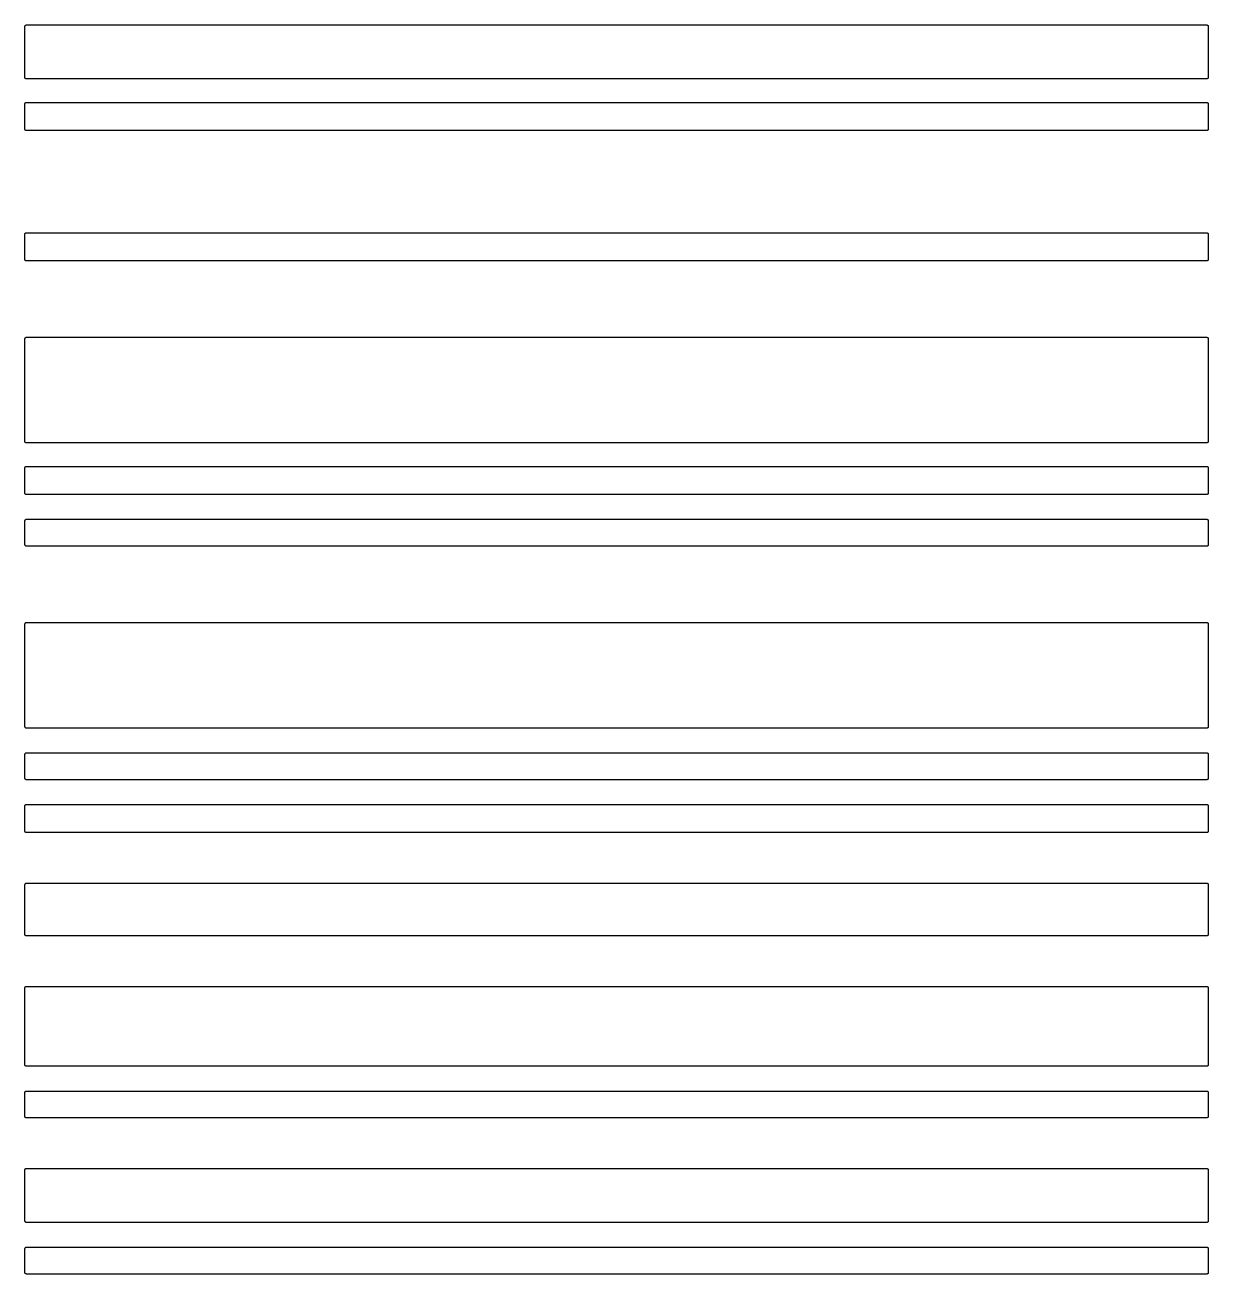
# Model space of a CAD drawing. Extents: x 91.3 to 189.8, y -113.5 to -60.4.
# Drawn here: x 116.11 to 121.29, y -78.74 to -73.27 of the extents above; entities that cross this region are included whole.
import ezdxf

# ---------------------------------------------------------------- set-up
doc = ezdxf.new("R2010")
doc.units = 0
doc.header["$MEASUREMENT"] = 0
doc.layers.add('BLACK', color=7, linetype='CONTINUOUS')

msp = doc.modelspace()

# ---------------------------------------------------------------- linework, layer by layer
at = {"layer": 'Black'}
for p, q in [((116.111, -73.2779), (116.112, -73.2774)), ((116.111, -73.5036), (116.111, -73.2779)), ((116.112, -73.275), (116.113, -73.2747)), ((116.112, -73.2754), (116.112, -73.275)), ((116.112, -73.2758), (116.112, -73.2754)), ((116.112, -73.2762), (116.112, -73.2758)), ((116.112, -73.2766), (116.112, -73.2762)), ((116.112, -73.277), (116.112, -73.2766)), ((116.112, -73.2774), (116.112, -73.277)), ((116.113, -73.274), (116.114, -73.2738)), ((116.113, -73.2744), (116.113, -73.274)), ((116.113, -73.2747), (116.113, -73.2744)), ((116.114, -73.2734), (116.115, -73.2732)), ((116.114, -73.2735), (116.114, -73.2734)), ((116.114, -73.2738), (116.114, -73.2735)), ((116.115, -73.2731), (116.116, -73.2729)), ((116.115, -73.2732), (116.115, -73.2731)), ((116.116, -73.2729), (116.116, -73.2729)), ((116.116, -73.2729), (116.116, -73.2729)), ((116.116, -73.2729), (121.281, -73.2729)), ((121.281, -73.2729), (121.282, -73.2729)), ((121.282, -73.2729), (121.282, -73.2729)), ((121.282, -73.2729), (121.282, -73.2731)), ((121.282, -73.2731), (121.283, -73.2732)), ((121.283, -73.2732), (121.283, -73.2734)), ((121.283, -73.2734), (121.284, -73.2735)), ((121.284, -73.2735), (121.284, -73.2738)), ((121.284, -73.2738), (121.284, -73.274)), ((121.284, -73.274), (121.285, -73.2744)), ((121.285, -73.2744), (121.285, -73.2747)), ((121.285, -73.2747), (121.285, -73.275)), ((121.285, -73.275), (121.285, -73.2754)), ((121.285, -73.2754), (121.286, -73.2758)), ((121.286, -73.2758), (121.286, -73.2762)), ((121.286, -73.2762), (121.286, -73.2766)), ((121.286, -73.2766), (121.286, -73.277)), ((121.286, -73.277), (121.286, -73.2774)), ((121.286, -73.2774), (121.286, -73.2779)), ((121.286, -73.2779), (121.286, -73.5036)), ((116.112, -73.5041), (116.111, -73.5036)), ((116.112, -73.5045), (116.112, -73.5041)), ((116.112, -73.5049), (116.112, -73.5045)), ((116.112, -73.5054), (116.112, -73.5049)), ((116.112, -73.5057), (116.112, -73.5054)), ((116.112, -73.5061), (116.112, -73.5057)), ((116.112, -73.5065), (116.112, -73.5061)), ((116.113, -73.5069), (116.112, -73.5065)), ((116.113, -73.5071), (116.113, -73.5069)), ((116.113, -73.5075), (116.113, -73.5071)), ((116.114, -73.5077), (116.113, -73.5075)), ((116.114, -73.508), (116.114, -73.5077)), ((116.114, -73.5081), (116.114, -73.508)), ((116.115, -73.5083), (116.114, -73.5081)), ((116.115, -73.5084), (116.115, -73.5083)), ((116.116, -73.5086), (116.115, -73.5084)), ((121.281, -73.5086), (116.116, -73.5086)), ((116.116, -73.5086), (116.116, -73.5086)), ((116.116, -73.5086), (116.116, -73.5086)), ((121.282, -73.5086), (121.281, -73.5086)), ((121.283, -73.5083), (121.282, -73.5084)), ((121.282, -73.5084), (121.282, -73.5086)), ((121.282, -73.5086), (121.282, -73.5086)), ((121.284, -73.508), (121.283, -73.5081)), ((121.283, -73.5081), (121.283, -73.5083)), ((121.285, -73.5071), (121.284, -73.5075)), ((121.284, -73.5075), (121.284, -73.5077)), ((121.284, -73.5077), (121.284, -73.508)), ((121.286, -73.5057), (121.285, -73.5061)), ((121.285, -73.5061), (121.285, -73.5065)), ((121.285, -73.5065), (121.285, -73.5069)), ((121.285, -73.5069), (121.285, -73.5071)), ((121.286, -73.5036), (121.286, -73.5041)), ((121.286, -73.5041), (121.286, -73.5045)), ((121.286, -73.5045), (121.286, -73.5049)), ((121.286, -73.5049), (121.286, -73.5054)), ((121.286, -73.5054), (121.286, -73.5057)), ((116.111, -73.6165), (116.112, -73.6161)), ((116.111, -73.7294), (116.111, -73.6165)), ((116.112, -73.6137), (116.113, -73.6133)), ((116.112, -73.614), (116.112, -73.6137)), ((116.112, -73.6144), (116.112, -73.614)), ((116.112, -73.6148), (116.112, -73.6144)), ((116.112, -73.6153), (116.112, -73.6148)), ((116.112, -73.6157), (116.112, -73.6153)), ((116.112, -73.6161), (116.112, -73.6157)), ((116.113, -73.6127), (116.114, -73.6125)), ((116.113, -73.613), (116.113, -73.6127)), ((116.113, -73.6133), (116.113, -73.613)), ((116.114, -73.6121), (116.115, -73.6118)), ((116.114, -73.6122), (116.114, -73.6121)), ((116.114, -73.6125), (116.114, -73.6122)), ((116.115, -73.6118), (116.116, -73.6116)), ((116.115, -73.6118), (116.115, -73.6118)), ((116.116, -73.6116), (116.116, -73.6115)), ((116.116, -73.6115), (121.281, -73.6115)), ((116.116, -73.6116), (116.116, -73.6116)), ((121.281, -73.6115), (121.282, -73.6116)), ((121.282, -73.6116), (121.282, -73.6116)), ((121.282, -73.6116), (121.282, -73.6118)), ((121.282, -73.6118), (121.283, -73.6118)), ((121.283, -73.6118), (121.283, -73.6121)), ((121.283, -73.6121), (121.284, -73.6122)), ((121.284, -73.6122), (121.284, -73.6125)), ((121.284, -73.6125), (121.284, -73.6127)), ((121.284, -73.6127), (121.285, -73.613)), ((121.285, -73.613), (121.285, -73.6133)), ((121.285, -73.6133), (121.285, -73.6137)), ((121.285, -73.6137), (121.285, -73.614)), ((121.285, -73.614), (121.286, -73.6144)), ((121.286, -73.6144), (121.286, -73.6148)), ((121.286, -73.6148), (121.286, -73.6153)), ((121.286, -73.6153), (121.286, -73.6157)), ((121.286, -73.6157), (121.286, -73.6161)), ((121.286, -73.6161), (121.286, -73.6165)), ((121.286, -73.6165), (121.286, -73.7294)), ((116.112, -73.7299), (116.111, -73.7294)), ((116.112, -73.7303), (116.112, -73.7299)), ((116.112, -73.7307), (116.112, -73.7303)), ((116.112, -73.7311), (116.112, -73.7307)), ((116.112, -73.7315), (116.112, -73.7311)), ((116.112, -73.7319), (116.112, -73.7315)), ((116.112, -73.7323), (116.112, -73.7319)), ((116.113, -73.7326), (116.112, -73.7323)), ((116.113, -73.7329), (116.113, -73.7326)), ((116.113, -73.7333), (116.113, -73.7329)), ((116.114, -73.7335), (116.113, -73.7333)), ((116.114, -73.7338), (116.114, -73.7335)), ((116.114, -73.7339), (116.114, -73.7338)), ((116.115, -73.7341), (116.114, -73.7339)), ((116.115, -73.7342), (116.115, -73.7341)), ((116.116, -73.7343), (116.115, -73.7342)), ((116.116, -73.7344), (116.116, -73.7343)), ((116.116, -73.7343), (116.116, -73.7343)), ((121.281, -73.7344), (116.116, -73.7344)), ((121.282, -73.7343), (121.281, -73.7344)), ((121.283, -73.7341), (121.282, -73.7342)), ((121.282, -73.7342), (121.282, -73.7343)), ((121.282, -73.7343), (121.282, -73.7343)), ((121.284, -73.7338), (121.283, -73.7339)), ((121.283, -73.7339), (121.283, -73.7341)), ((121.285, -73.7329), (121.284, -73.7333)), ((121.284, -73.7333), (121.284, -73.7335)), ((121.284, -73.7335), (121.284, -73.7338)), ((121.286, -73.7315), (121.285, -73.7319)), ((121.285, -73.7319), (121.285, -73.7323)), ((121.285, -73.7323), (121.285, -73.7326)), ((121.285, -73.7326), (121.285, -73.7329)), ((121.286, -73.7294), (121.286, -73.7299)), ((121.286, -73.7299), (121.286, -73.7303)), ((121.286, -73.7303), (121.286, -73.7307)), ((121.286, -73.7307), (121.286, -73.7311)), ((121.286, -73.7311), (121.286, -73.7315)), ((116.111, -74.1866), (116.112, -74.1862)), ((116.111, -74.2995), (116.111, -74.1866)), ((116.112, -74.1838), (116.113, -74.1834)), ((116.112, -74.1841), (116.112, -74.1838)), ((116.112, -74.1845), (116.112, -74.1841)), ((116.112, -74.1849), (116.112, -74.1845)), ((116.112, -74.1853), (116.112, -74.1849)), ((116.112, -74.1858), (116.112, -74.1853)), ((116.112, -74.1862), (116.112, -74.1858)), ((116.113, -74.1828), (116.114, -74.1826)), ((116.113, -74.1831), (116.113, -74.1828)), ((116.113, -74.1834), (116.113, -74.1831)), ((116.114, -74.1821), (116.115, -74.1819)), ((116.114, -74.1823), (116.114, -74.1821)), ((116.114, -74.1826), (116.114, -74.1823)), ((116.115, -74.1818), (116.116, -74.1817)), ((116.115, -74.1819), (116.115, -74.1818)), ((116.116, -74.1817), (116.116, -74.1816)), ((116.116, -74.1816), (121.281, -74.1816)), ((116.116, -74.1817), (116.116, -74.1817)), ((121.281, -74.1816), (121.282, -74.1817)), ((121.282, -74.1817), (121.282, -74.1817)), ((121.282, -74.1817), (121.282, -74.1818)), ((121.282, -74.1818), (121.283, -74.1819)), ((121.283, -74.1819), (121.283, -74.1821)), ((121.283, -74.1821), (121.284, -74.1823)), ((121.284, -74.1823), (121.284, -74.1826)), ((121.284, -74.1826), (121.284, -74.1828)), ((121.284, -74.1828), (121.285, -74.1831)), ((121.285, -74.1831), (121.285, -74.1834)), ((121.285, -74.1834), (121.285, -74.1838)), ((121.285, -74.1838), (121.285, -74.1841)), ((121.285, -74.1841), (121.286, -74.1845)), ((121.286, -74.1845), (121.286, -74.1849)), ((121.286, -74.1849), (121.286, -74.1853)), ((121.286, -74.1853), (121.286, -74.1858)), ((121.286, -74.1858), (121.286, -74.1862)), ((121.286, -74.1862), (121.286, -74.1866)), ((121.286, -74.1866), (121.286, -74.2995)), ((116.112, -74.2999), (116.111, -74.2995)), ((116.112, -74.3004), (116.112, -74.2999)), ((116.112, -74.3008), (116.112, -74.3004)), ((116.112, -74.3012), (116.112, -74.3008)), ((116.112, -74.3016), (116.112, -74.3012)), ((116.112, -74.302), (116.112, -74.3016)), ((116.112, -74.3023), (116.112, -74.302)), ((116.113, -74.3027), (116.112, -74.3023)), ((116.113, -74.303), (116.113, -74.3027)), ((116.113, -74.3033), (116.113, -74.303)), ((116.114, -74.3036), (116.113, -74.3033)), ((116.114, -74.3038), (116.114, -74.3036)), ((116.114, -74.304), (116.114, -74.3038)), ((116.115, -74.3042), (116.114, -74.304)), ((116.115, -74.3043), (116.115, -74.3042)), ((116.116, -74.3044), (116.115, -74.3043)), ((116.116, -74.3045), (116.116, -74.3044)), ((116.116, -74.3044), (116.116, -74.3044)), ((121.281, -74.3045), (116.116, -74.3045)), ((121.282, -74.3044), (121.281, -74.3045)), ((121.283, -74.3042), (121.282, -74.3043)), ((121.282, -74.3043), (121.282, -74.3044)), ((121.282, -74.3044), (121.282, -74.3044)), ((121.284, -74.3038), (121.283, -74.304)), ((121.283, -74.304), (121.283, -74.3042)), ((121.285, -74.303), (121.284, -74.3033)), ((121.284, -74.3033), (121.284, -74.3036)), ((121.284, -74.3036), (121.284, -74.3038)), ((121.286, -74.3016), (121.285, -74.302)), ((121.285, -74.302), (121.285, -74.3023)), ((121.285, -74.3023), (121.285, -74.3027)), ((121.285, -74.3027), (121.285, -74.303)), ((121.286, -74.2995), (121.286, -74.2999)), ((121.286, -74.2999), (121.286, -74.3004)), ((121.286, -74.3004), (121.286, -74.3008)), ((121.286, -74.3008), (121.286, -74.3012)), ((121.286, -74.3012), (121.286, -74.3016)), ((116.111, -74.6438), (116.112, -74.6434)), ((116.111, -75.0954), (116.111, -74.6438)), ((116.112, -74.641), (116.113, -74.6406)), ((116.112, -74.6413), (116.112, -74.641)), ((116.112, -74.6417), (116.112, -74.6413)), ((116.112, -74.6421), (116.112, -74.6417)), ((116.112, -74.6425), (116.112, -74.6421)), ((116.112, -74.643), (116.112, -74.6425)), ((116.112, -74.6434), (116.112, -74.643)), ((116.113, -74.64), (116.114, -74.6398)), ((116.113, -74.6403), (116.113, -74.64)), ((116.113, -74.6406), (116.113, -74.6403)), ((116.114, -74.6393), (116.115, -74.6391)), ((116.114, -74.6395), (116.114, -74.6393)), ((116.114, -74.6398), (116.114, -74.6395)), ((116.115, -74.639), (116.116, -74.6389)), ((116.115, -74.6391), (116.115, -74.639)), ((116.116, -74.6389), (116.116, -74.6388)), ((116.116, -74.6388), (121.281, -74.6388)), ((116.116, -74.6389), (116.116, -74.6389)), ((121.281, -74.6388), (121.282, -74.6389)), ((121.282, -74.6389), (121.282, -74.6389)), ((121.282, -74.6389), (121.282, -74.639)), ((121.282, -74.639), (121.283, -74.6391)), ((121.283, -74.6391), (121.283, -74.6393)), ((121.283, -74.6393), (121.284, -74.6395)), ((121.284, -74.6395), (121.284, -74.6398)), ((121.284, -74.6398), (121.284, -74.64)), ((121.284, -74.64), (121.285, -74.6403)), ((121.285, -74.6403), (121.285, -74.6406)), ((121.285, -74.6406), (121.285, -74.641)), ((121.285, -74.641), (121.285, -74.6413)), ((121.285, -74.6413), (121.286, -74.6417)), ((121.286, -74.6417), (121.286, -74.6421)), ((121.286, -74.6421), (121.286, -74.6425)), ((121.286, -74.6425), (121.286, -74.643)), ((121.286, -74.643), (121.286, -74.6434)), ((121.286, -74.6434), (121.286, -74.6438)), ((121.286, -74.6438), (121.286, -75.0954)), ((116.112, -75.0958), (116.111, -75.0954)), ((116.112, -75.0962), (116.112, -75.0958)), ((116.112, -75.0967), (116.112, -75.0962)), ((116.112, -75.0971), (116.112, -75.0967)), ((116.112, -75.0975), (116.112, -75.0971)), ((116.112, -75.0979), (116.112, -75.0975)), ((116.112, -75.0982), (116.112, -75.0979)), ((116.113, -75.0986), (116.112, -75.0982)), ((116.113, -75.0989), (116.113, -75.0986)), ((116.113, -75.0992), (116.113, -75.0989)), ((116.114, -75.0994), (116.113, -75.0992)), ((116.114, -75.0997), (116.114, -75.0994)), ((116.114, -75.0999), (116.114, -75.0997)), ((116.115, -75.1001), (116.114, -75.0999)), ((116.115, -75.1002), (116.115, -75.1001)), ((116.116, -75.1003), (116.115, -75.1002)), ((116.116, -75.1004), (116.116, -75.1003)), ((116.116, -75.1003), (116.116, -75.1003)), ((121.281, -75.1004), (116.116, -75.1004)), ((121.282, -75.1003), (121.281, -75.1004)), ((121.283, -75.1001), (121.282, -75.1002)), ((121.282, -75.1002), (121.282, -75.1003)), ((121.282, -75.1003), (121.282, -75.1003)), ((121.284, -75.0997), (121.283, -75.0999)), ((121.283, -75.0999), (121.283, -75.1001)), ((121.285, -75.0989), (121.284, -75.0992)), ((121.284, -75.0992), (121.284, -75.0994)), ((121.284, -75.0994), (121.284, -75.0997)), ((121.286, -75.0975), (121.285, -75.0979)), ((121.285, -75.0979), (121.285, -75.0982)), ((121.285, -75.0982), (121.285, -75.0986)), ((121.285, -75.0986), (121.285, -75.0989)), ((121.286, -75.0954), (121.286, -75.0958)), ((121.286, -75.0958), (121.286, -75.0962)), ((121.286, -75.0962), (121.286, -75.0967)), ((121.286, -75.0967), (121.286, -75.0971)), ((121.286, -75.0971), (121.286, -75.0975)), ((116.111, -75.2083), (116.112, -75.2078)), ((116.111, -75.3212), (116.111, -75.2083)), ((116.112, -75.2054), (116.113, -75.2051)), ((116.112, -75.2058), (116.112, -75.2054)), ((116.112, -75.2062), (116.112, -75.2058)), ((116.112, -75.2066), (116.112, -75.2062)), ((116.112, -75.207), (116.112, -75.2066)), ((116.112, -75.2074), (116.112, -75.207)), ((116.112, -75.2078), (116.112, -75.2074)), ((116.113, -75.2044), (116.114, -75.2042)), ((116.113, -75.2048), (116.113, -75.2044)), ((116.113, -75.2051), (116.113, -75.2048)), ((116.114, -75.2038), (116.115, -75.2036)), ((116.114, -75.2039), (116.114, -75.2038)), ((116.114, -75.2042), (116.114, -75.2039)), ((116.115, -75.2035), (116.116, -75.2033)), ((116.115, -75.2036), (116.115, -75.2035)), ((116.116, -75.2033), (116.116, -75.2033)), ((116.116, -75.2033), (116.116, -75.2033)), ((116.116, -75.2033), (121.281, -75.2033)), ((121.281, -75.2033), (121.282, -75.2033)), ((121.282, -75.2033), (121.282, -75.2033)), ((121.282, -75.2033), (121.282, -75.2035)), ((121.282, -75.2035), (121.283, -75.2036)), ((121.283, -75.2036), (121.283, -75.2038)), ((121.283, -75.2038), (121.284, -75.2039)), ((121.284, -75.2039), (121.284, -75.2042)), ((121.284, -75.2042), (121.284, -75.2044)), ((121.284, -75.2044), (121.285, -75.2048)), ((121.285, -75.2048), (121.285, -75.2051)), ((121.285, -75.2051), (121.285, -75.2054)), ((121.285, -75.2054), (121.285, -75.2058)), ((121.285, -75.2058), (121.286, -75.2062)), ((121.286, -75.2062), (121.286, -75.2066)), ((121.286, -75.2066), (121.286, -75.207)), ((121.286, -75.207), (121.286, -75.2074)), ((121.286, -75.2074), (121.286, -75.2078)), ((121.286, -75.2078), (121.286, -75.2083)), ((121.286, -75.2083), (121.286, -75.3212)), ((116.112, -75.3216), (116.111, -75.3212)), ((116.112, -75.322), (116.112, -75.3216)), ((116.112, -75.3224), (116.112, -75.322)), ((116.112, -75.3229), (116.112, -75.3224)), ((116.112, -75.3232), (116.112, -75.3229)), ((116.112, -75.3237), (116.112, -75.3232)), ((116.112, -75.324), (116.112, -75.3237)), ((116.113, -75.3244), (116.112, -75.324)), ((116.113, -75.3247), (116.113, -75.3244)), ((116.113, -75.325), (116.113, -75.3247)), ((116.114, -75.3252), (116.113, -75.325)), ((116.114, -75.3255), (116.114, -75.3252)), ((116.114, -75.3256), (116.114, -75.3255)), ((116.115, -75.3259), (116.114, -75.3256)), ((116.116, -75.3261), (116.115, -75.3259)), ((116.115, -75.3259), (116.115, -75.3259)), ((116.116, -75.3262), (116.116, -75.3261)), ((116.116, -75.3261), (116.116, -75.3261)), ((121.281, -75.3262), (116.116, -75.3262)), ((121.282, -75.3261), (121.281, -75.3262)), ((121.283, -75.3259), (121.282, -75.3259)), ((121.282, -75.3259), (121.282, -75.3261)), ((121.282, -75.3261), (121.282, -75.3261)), ((121.284, -75.3255), (121.283, -75.3256)), ((121.283, -75.3256), (121.283, -75.3259)), ((121.285, -75.3247), (121.284, -75.325)), ((121.284, -75.325), (121.284, -75.3252)), ((121.284, -75.3252), (121.284, -75.3255)), ((121.286, -75.3232), (121.285, -75.3237)), ((121.285, -75.3237), (121.285, -75.324)), ((121.285, -75.324), (121.285, -75.3244)), ((121.285, -75.3244), (121.285, -75.3247)), ((121.286, -75.3212), (121.286, -75.3216)), ((121.286, -75.3216), (121.286, -75.322)), ((121.286, -75.322), (121.286, -75.3224)), ((121.286, -75.3224), (121.286, -75.3229)), ((121.286, -75.3229), (121.286, -75.3232)), ((116.112, -75.4369), (116.113, -75.4365)), ((116.112, -75.4372), (116.112, -75.4369)), ((116.113, -75.4359), (116.114, -75.4356)), ((116.113, -75.4362), (116.113, -75.4359)), ((116.113, -75.4365), (116.113, -75.4362)), ((116.114, -75.4352), (116.115, -75.435)), ((116.114, -75.4354), (116.114, -75.4352)), ((116.114, -75.4356), (116.114, -75.4354)), ((116.115, -75.4349), (116.116, -75.4348)), ((116.115, -75.435), (116.115, -75.4349)), ((116.116, -75.4348), (116.116, -75.4347)), ((116.116, -75.4347), (121.281, -75.4347)), ((116.116, -75.4348), (116.116, -75.4348)), ((121.281, -75.4347), (121.282, -75.4348)), ((121.282, -75.4348), (121.282, -75.4348)), ((121.282, -75.4348), (121.282, -75.4349)), ((121.282, -75.4349), (121.283, -75.435)), ((121.283, -75.435), (121.283, -75.4352)), ((121.283, -75.4352), (121.284, -75.4354)), ((121.284, -75.4354), (121.284, -75.4356)), ((121.284, -75.4356), (121.284, -75.4359)), ((121.284, -75.4359), (121.285, -75.4362)), ((121.285, -75.4362), (121.285, -75.4365)), ((121.285, -75.4365), (121.285, -75.4369)), ((121.285, -75.4369), (121.285, -75.4372)), ((116.111, -75.4397), (116.112, -75.4393)), ((116.111, -75.5469), (116.111, -75.4397)), ((116.112, -75.4376), (116.112, -75.4372)), ((116.112, -75.438), (116.112, -75.4376)), ((116.112, -75.4384), (116.112, -75.438)), ((116.112, -75.4388), (116.112, -75.4384)), ((116.112, -75.4393), (116.112, -75.4388)), ((121.285, -75.4372), (121.286, -75.4376)), ((121.286, -75.4376), (121.286, -75.438)), ((121.286, -75.438), (121.286, -75.4384)), ((121.286, -75.4384), (121.286, -75.4388)), ((121.286, -75.4388), (121.286, -75.4393)), ((121.286, -75.4393), (121.286, -75.4397)), ((121.286, -75.4397), (121.286, -75.5469)), ((116.112, -75.5474), (116.111, -75.5469)), ((116.112, -75.5478), (116.112, -75.5474)), ((116.112, -75.5482), (116.112, -75.5478)), ((116.112, -75.5486), (116.112, -75.5482)), ((116.112, -75.549), (116.112, -75.5486)), ((116.112, -75.5494), (116.112, -75.549)), ((116.112, -75.5498), (116.112, -75.5494)), ((116.113, -75.5501), (116.112, -75.5498)), ((116.113, -75.5504), (116.113, -75.5501)), ((116.113, -75.5508), (116.113, -75.5504)), ((116.114, -75.551), (116.113, -75.5508)), ((116.114, -75.5513), (116.114, -75.551)), ((116.114, -75.5514), (116.114, -75.5513)), ((116.115, -75.5516), (116.114, -75.5514)), ((116.115, -75.5517), (116.115, -75.5516)), ((116.116, -75.5519), (116.115, -75.5517)), ((121.281, -75.5519), (116.116, -75.5519)), ((116.116, -75.5519), (116.116, -75.5519)), ((116.116, -75.5519), (116.116, -75.5519)), ((121.282, -75.5519), (121.281, -75.5519)), ((121.283, -75.5516), (121.282, -75.5517)), ((121.282, -75.5517), (121.282, -75.5519)), ((121.282, -75.5519), (121.282, -75.5519)), ((121.284, -75.5513), (121.283, -75.5514)), ((121.283, -75.5514), (121.283, -75.5516)), ((121.285, -75.5504), (121.284, -75.5508)), ((121.284, -75.5508), (121.284, -75.551)), ((121.284, -75.551), (121.284, -75.5513)), ((121.286, -75.549), (121.285, -75.5494)), ((121.285, -75.5494), (121.285, -75.5498)), ((121.285, -75.5498), (121.285, -75.5501)), ((121.285, -75.5501), (121.285, -75.5504)), ((121.286, -75.5469), (121.286, -75.5474)), ((121.286, -75.5474), (121.286, -75.5478)), ((121.286, -75.5478), (121.286, -75.5482)), ((121.286, -75.5482), (121.286, -75.5486)), ((121.286, -75.5486), (121.286, -75.549)), ((116.111, -75.8912), (116.112, -75.8908)), ((116.111, -76.3428), (116.111, -75.8912)), ((116.112, -75.8884), (116.113, -75.888)), ((116.112, -75.8887), (116.112, -75.8884)), ((116.112, -75.8892), (116.112, -75.8887)), ((116.112, -75.8895), (116.112, -75.8892)), ((116.112, -75.89), (116.112, -75.8895)), ((116.112, -75.8904), (116.112, -75.89)), ((116.112, -75.8908), (116.112, -75.8904)), ((116.113, -75.8874), (116.114, -75.8872)), ((116.113, -75.8877), (116.113, -75.8874)), ((116.113, -75.888), (116.113, -75.8877)), ((116.114, -75.8868), (116.115, -75.8865)), ((116.114, -75.8869), (116.114, -75.8868)), ((116.114, -75.8872), (116.114, -75.8869)), ((116.115, -75.8865), (116.116, -75.8863)), ((116.115, -75.8865), (116.115, -75.8865)), ((116.116, -75.8863), (116.116, -75.8862)), ((116.116, -75.8862), (121.281, -75.8862)), ((116.116, -75.8863), (116.116, -75.8863)), ((121.281, -75.8862), (121.282, -75.8863)), ((121.282, -75.8863), (121.282, -75.8863)), ((121.282, -75.8863), (121.282, -75.8865)), ((121.282, -75.8865), (121.283, -75.8865)), ((121.283, -75.8865), (121.283, -75.8868)), ((121.283, -75.8868), (121.284, -75.8869)), ((121.284, -75.8869), (121.284, -75.8872)), ((121.284, -75.8872), (121.284, -75.8874)), ((121.284, -75.8874), (121.285, -75.8877)), ((121.285, -75.8877), (121.285, -75.888)), ((121.285, -75.888), (121.285, -75.8884)), ((121.285, -75.8884), (121.285, -75.8887)), ((121.285, -75.8887), (121.286, -75.8892)), ((121.286, -75.8892), (121.286, -75.8895)), ((121.286, -75.8895), (121.286, -75.89)), ((121.286, -75.89), (121.286, -75.8904)), ((121.286, -75.8904), (121.286, -75.8908)), ((121.286, -75.8908), (121.286, -75.8912)), ((121.286, -75.8912), (121.286, -76.3428)), ((116.112, -76.3432), (116.111, -76.3428)), ((116.112, -76.3437), (116.112, -76.3432)), ((116.112, -76.3441), (116.112, -76.3437)), ((116.112, -76.3445), (116.112, -76.3441)), ((116.112, -76.3449), (116.112, -76.3445)), ((116.112, -76.3453), (116.112, -76.3449)), ((116.112, -76.3456), (116.112, -76.3453)), ((116.113, -76.346), (116.112, -76.3456)), ((116.113, -76.3463), (116.113, -76.346)), ((116.113, -76.3466), (116.113, -76.3463)), ((116.114, -76.3468), (116.113, -76.3466)), ((116.114, -76.3471), (116.114, -76.3468)), ((116.114, -76.3473), (116.114, -76.3471)), ((116.115, -76.3475), (116.114, -76.3473)), ((116.115, -76.3476), (116.115, -76.3475)), ((116.116, -76.3477), (116.115, -76.3476)), ((116.116, -76.3478), (116.116, -76.3477)), ((116.116, -76.3477), (116.116, -76.3477)), ((121.281, -76.3478), (116.116, -76.3478)), ((121.282, -76.3477), (121.281, -76.3478)), ((121.283, -76.3475), (121.282, -76.3476)), ((121.282, -76.3476), (121.282, -76.3477)), ((121.282, -76.3477), (121.282, -76.3477)), ((121.284, -76.3471), (121.283, -76.3473)), ((121.283, -76.3473), (121.283, -76.3475)), ((121.285, -76.3463), (121.284, -76.3466)), ((121.284, -76.3466), (121.284, -76.3468)), ((121.284, -76.3468), (121.284, -76.3471)), ((121.286, -76.3449), (121.285, -76.3453)), ((121.285, -76.3453), (121.285, -76.3456)), ((121.285, -76.3456), (121.285, -76.346)), ((121.285, -76.346), (121.285, -76.3463)), ((121.286, -76.3428), (121.286, -76.3432)), ((121.286, -76.3432), (121.286, -76.3437)), ((121.286, -76.3437), (121.286, -76.3441)), ((121.286, -76.3441), (121.286, -76.3445)), ((121.286, -76.3445), (121.286, -76.3449)), ((116.111, -76.4613), (116.112, -76.4609)), ((116.111, -76.5686), (116.111, -76.4613)), ((116.112, -76.4585), (116.113, -76.4581)), ((116.112, -76.4588), (116.112, -76.4585)), ((116.112, -76.4592), (116.112, -76.4588)), ((116.112, -76.4596), (116.112, -76.4592)), ((116.112, -76.4601), (116.112, -76.4596)), ((116.112, -76.4605), (116.112, -76.4601)), ((116.112, -76.4609), (116.112, -76.4605)), ((116.113, -76.4575), (116.114, -76.4573)), ((116.113, -76.4578), (116.113, -76.4575)), ((116.113, -76.4581), (116.113, -76.4578)), ((116.114, -76.4569), (116.115, -76.4566)), ((116.114, -76.457), (116.114, -76.4569)), ((116.114, -76.4573), (116.114, -76.457)), ((116.115, -76.4566), (116.116, -76.4564)), ((116.115, -76.4566), (116.115, -76.4566)), ((116.116, -76.4564), (116.116, -76.4563)), ((116.116, -76.4563), (121.281, -76.4563)), ((116.116, -76.4564), (116.116, -76.4564)), ((121.281, -76.4563), (121.282, -76.4564)), ((121.282, -76.4564), (121.282, -76.4564)), ((121.282, -76.4564), (121.282, -76.4566)), ((121.282, -76.4566), (121.283, -76.4566)), ((121.283, -76.4566), (121.283, -76.4569)), ((121.283, -76.4569), (121.284, -76.457)), ((121.284, -76.457), (121.284, -76.4573)), ((121.284, -76.4573), (121.284, -76.4575)), ((121.284, -76.4575), (121.285, -76.4578)), ((121.285, -76.4578), (121.285, -76.4581)), ((121.285, -76.4581), (121.285, -76.4585)), ((121.285, -76.4585), (121.285, -76.4588)), ((121.285, -76.4588), (121.286, -76.4592)), ((121.286, -76.4592), (121.286, -76.4596)), ((121.286, -76.4596), (121.286, -76.4601)), ((121.286, -76.4601), (121.286, -76.4605)), ((121.286, -76.4605), (121.286, -76.4609)), ((121.286, -76.4609), (121.286, -76.4613)), ((121.286, -76.4613), (121.286, -76.5686)), ((116.112, -76.569), (116.111, -76.5686)), ((116.112, -76.5694), (116.112, -76.569)), ((116.112, -76.5699), (116.112, -76.5694)), ((116.112, -76.5703), (116.112, -76.5699)), ((116.112, -76.5707), (116.112, -76.5703)), ((116.112, -76.5711), (116.112, -76.5707)), ((116.112, -76.5714), (116.112, -76.5711)), ((116.113, -76.5718), (116.112, -76.5714)), ((116.113, -76.5721), (116.113, -76.5718)), ((116.113, -76.5724), (116.113, -76.5721)), ((116.114, -76.5726), (116.113, -76.5724)), ((116.114, -76.5729), (116.114, -76.5726)), ((116.114, -76.5731), (116.114, -76.5729)), ((116.115, -76.5733), (116.114, -76.5731)), ((116.115, -76.5734), (116.115, -76.5733)), ((116.116, -76.5735), (116.115, -76.5734)), ((116.116, -76.5736), (116.116, -76.5735)), ((116.116, -76.5735), (116.116, -76.5735)), ((121.281, -76.5736), (116.116, -76.5736)), ((121.282, -76.5735), (121.281, -76.5736)), ((121.283, -76.5733), (121.282, -76.5734)), ((121.282, -76.5734), (121.282, -76.5735)), ((121.282, -76.5735), (121.282, -76.5735)), ((121.284, -76.5729), (121.283, -76.5731)), ((121.283, -76.5731), (121.283, -76.5733)), ((121.285, -76.5721), (121.284, -76.5724)), ((121.284, -76.5724), (121.284, -76.5726)), ((121.284, -76.5726), (121.284, -76.5729)), ((121.286, -76.5707), (121.285, -76.5711)), ((121.285, -76.5711), (121.285, -76.5714)), ((121.285, -76.5714), (121.285, -76.5718)), ((121.285, -76.5718), (121.285, -76.5721)), ((121.286, -76.5686), (121.286, -76.569)), ((121.286, -76.569), (121.286, -76.5694)), ((121.286, -76.5694), (121.286, -76.5699)), ((121.286, -76.5699), (121.286, -76.5703)), ((121.286, -76.5703), (121.286, -76.5707)), ((116.111, -76.6871), (116.112, -76.6867)), ((116.111, -76.8), (116.111, -76.6871)), ((116.112, -76.6843), (116.113, -76.6839)), ((116.112, -76.6846), (116.112, -76.6843)), ((116.112, -76.685), (116.112, -76.6846)), ((116.112, -76.6854), (116.112, -76.685)), ((116.112, -76.6858), (116.112, -76.6854)), ((116.112, -76.6862), (116.112, -76.6858)), ((116.112, -76.6867), (116.112, -76.6862)), ((116.113, -76.6833), (116.114, -76.6831)), ((116.113, -76.6836), (116.113, -76.6833)), ((116.113, -76.6839), (116.113, -76.6836)), ((116.114, -76.6826), (116.115, -76.6824)), ((116.114, -76.6828), (116.114, -76.6826)), ((116.114, -76.6831), (116.114, -76.6828)), ((116.115, -76.6823), (116.116, -76.6822)), ((116.115, -76.6824), (116.115, -76.6823)), ((116.116, -76.6822), (116.116, -76.6821)), ((116.116, -76.6821), (121.281, -76.6821)), ((116.116, -76.6822), (116.116, -76.6822)), ((121.281, -76.6821), (121.282, -76.6822)), ((121.282, -76.6822), (121.282, -76.6822)), ((121.282, -76.6822), (121.282, -76.6823)), ((121.282, -76.6823), (121.283, -76.6824)), ((121.283, -76.6824), (121.283, -76.6826)), ((121.283, -76.6826), (121.284, -76.6828)), ((121.284, -76.6828), (121.284, -76.6831)), ((121.284, -76.6831), (121.284, -76.6833)), ((121.284, -76.6833), (121.285, -76.6836)), ((121.285, -76.6836), (121.285, -76.6839)), ((121.285, -76.6839), (121.285, -76.6843)), ((121.285, -76.6843), (121.285, -76.6846)), ((121.285, -76.6846), (121.286, -76.685)), ((121.286, -76.685), (121.286, -76.6854)), ((121.286, -76.6854), (121.286, -76.6858)), ((121.286, -76.6858), (121.286, -76.6862)), ((121.286, -76.6862), (121.286, -76.6867)), ((121.286, -76.6867), (121.286, -76.6871)), ((121.286, -76.6871), (121.286, -76.8)), ((116.112, -76.8004), (116.111, -76.8)), ((116.112, -76.8009), (116.112, -76.8004)), ((116.112, -76.8013), (116.112, -76.8009)), ((116.112, -76.8017), (116.112, -76.8013)), ((116.112, -76.8021), (116.112, -76.8017)), ((116.112, -76.8025), (116.112, -76.8021)), ((116.112, -76.8028), (116.112, -76.8025)), ((121.286, -76.8021), (121.285, -76.8025)), ((121.285, -76.8025), (121.285, -76.8028)), ((121.286, -76.8), (121.286, -76.8004)), ((121.286, -76.8004), (121.286, -76.8009)), ((121.286, -76.8009), (121.286, -76.8013)), ((121.286, -76.8013), (121.286, -76.8017)), ((121.286, -76.8017), (121.286, -76.8021)), ((116.113, -76.8032), (116.112, -76.8028)), ((116.113, -76.8035), (116.113, -76.8032)), ((116.113, -76.8038), (116.113, -76.8035)), ((116.114, -76.804), (116.113, -76.8038)), ((116.114, -76.8043), (116.114, -76.804)), ((116.114, -76.8045), (116.114, -76.8043)), ((116.115, -76.8047), (116.114, -76.8045)), ((116.115, -76.8048), (116.115, -76.8047)), ((116.116, -76.8049), (116.115, -76.8048)), ((116.116, -76.805), (116.116, -76.8049)), ((116.116, -76.8049), (116.116, -76.8049)), ((121.281, -76.805), (116.116, -76.805)), ((121.282, -76.8049), (121.281, -76.805)), ((121.283, -76.8047), (121.282, -76.8048)), ((121.282, -76.8048), (121.282, -76.8049)), ((121.282, -76.8049), (121.282, -76.8049)), ((121.284, -76.8043), (121.283, -76.8045)), ((121.283, -76.8045), (121.283, -76.8047)), ((121.285, -76.8035), (121.284, -76.8038)), ((121.284, -76.8038), (121.284, -76.804)), ((121.284, -76.804), (121.284, -76.8043)), ((121.285, -76.8028), (121.285, -76.8032)), ((121.285, -76.8032), (121.285, -76.8035)), ((116.111, -77.0314), (116.112, -77.031)), ((116.111, -77.2516), (116.111, -77.0314)), ((116.112, -77.0286), (116.113, -77.0282)), ((116.112, -77.0289), (116.112, -77.0286)), ((116.112, -77.0293), (116.112, -77.0289)), ((116.112, -77.0297), (116.112, -77.0293)), ((116.112, -77.0301), (116.112, -77.0297)), ((116.112, -77.0306), (116.112, -77.0301)), ((116.112, -77.031), (116.112, -77.0306)), ((116.113, -77.0276), (116.114, -77.0274)), ((116.113, -77.0279), (116.113, -77.0276)), ((116.113, -77.0282), (116.113, -77.0279)), ((116.114, -77.0269), (116.115, -77.0267)), ((116.114, -77.0271), (116.114, -77.0269)), ((116.114, -77.0274), (116.114, -77.0271)), ((116.115, -77.0266), (116.116, -77.0265)), ((116.115, -77.0267), (116.115, -77.0266)), ((116.116, -77.0265), (116.116, -77.0264)), ((116.116, -77.0264), (121.281, -77.0264)), ((116.116, -77.0265), (116.116, -77.0265)), ((121.281, -77.0264), (121.282, -77.0265)), ((121.282, -77.0265), (121.282, -77.0265)), ((121.282, -77.0265), (121.282, -77.0266)), ((121.282, -77.0266), (121.283, -77.0267)), ((121.283, -77.0267), (121.283, -77.0269)), ((121.283, -77.0269), (121.284, -77.0271)), ((121.284, -77.0271), (121.284, -77.0274)), ((121.284, -77.0274), (121.284, -77.0276)), ((121.284, -77.0276), (121.285, -77.0279)), ((121.285, -77.0279), (121.285, -77.0282)), ((121.285, -77.0282), (121.285, -77.0286)), ((121.285, -77.0286), (121.285, -77.0289)), ((121.285, -77.0289), (121.286, -77.0293)), ((121.286, -77.0293), (121.286, -77.0297)), ((121.286, -77.0297), (121.286, -77.0301)), ((121.286, -77.0301), (121.286, -77.0306)), ((121.286, -77.0306), (121.286, -77.031)), ((121.286, -77.031), (121.286, -77.0314)), ((121.286, -77.0314), (121.286, -77.2516)), ((116.112, -77.252), (116.111, -77.2516)), ((116.112, -77.2524), (116.112, -77.252)), ((116.112, -77.2528), (116.112, -77.2524)), ((116.112, -77.2533), (116.112, -77.2528)), ((116.112, -77.2536), (116.112, -77.2533)), ((116.112, -77.2541), (116.112, -77.2536)), ((116.112, -77.2544), (116.112, -77.2541)), ((116.113, -77.2548), (116.112, -77.2544)), ((116.113, -77.2551), (116.113, -77.2548)), ((116.113, -77.2554), (116.113, -77.2551)), ((116.114, -77.2556), (116.113, -77.2554)), ((116.114, -77.2559), (116.114, -77.2556)), ((116.114, -77.256), (116.114, -77.2559)), ((116.115, -77.2563), (116.114, -77.256)), ((116.116, -77.2565), (116.115, -77.2563)), ((116.115, -77.2563), (116.115, -77.2563)), ((116.116, -77.2566), (116.116, -77.2565)), ((116.116, -77.2565), (116.116, -77.2565)), ((121.281, -77.2566), (116.116, -77.2566)), ((121.282, -77.2565), (121.281, -77.2566)), ((121.283, -77.2563), (121.282, -77.2563)), ((121.282, -77.2563), (121.282, -77.2565)), ((121.282, -77.2565), (121.282, -77.2565)), ((121.284, -77.2559), (121.283, -77.256)), ((121.283, -77.256), (121.283, -77.2563)), ((121.285, -77.2551), (121.284, -77.2554)), ((121.284, -77.2554), (121.284, -77.2556)), ((121.284, -77.2556), (121.284, -77.2559)), ((121.286, -77.2536), (121.285, -77.2541)), ((121.285, -77.2541), (121.285, -77.2544)), ((121.285, -77.2544), (121.285, -77.2548)), ((121.285, -77.2548), (121.285, -77.2551)), ((121.286, -77.2516), (121.286, -77.252)), ((121.286, -77.252), (121.286, -77.2524)), ((121.286, -77.2524), (121.286, -77.2528)), ((121.286, -77.2528), (121.286, -77.2533)), ((121.286, -77.2533), (121.286, -77.2536)), ((116.111, -77.483), (116.112, -77.4825)), ((116.111, -77.8216), (116.111, -77.483)), ((116.112, -77.4801), (116.113, -77.4798)), ((116.112, -77.4805), (116.112, -77.4801)), ((116.112, -77.4809), (116.112, -77.4805)), ((116.112, -77.4813), (116.112, -77.4809)), ((116.112, -77.4817), (116.112, -77.4813)), ((116.112, -77.4821), (116.112, -77.4817)), ((116.112, -77.4825), (116.112, -77.4821)), ((116.113, -77.4791), (116.114, -77.4789)), ((116.113, -77.4795), (116.113, -77.4791)), ((116.113, -77.4798), (116.113, -77.4795)), ((116.114, -77.4785), (116.115, -77.4783)), ((116.114, -77.4786), (116.114, -77.4785)), ((116.114, -77.4789), (116.114, -77.4786)), ((116.115, -77.4782), (116.116, -77.4781)), ((116.115, -77.4783), (116.115, -77.4782)), ((116.116, -77.4781), (116.116, -77.478)), ((116.116, -77.478), (121.281, -77.478)), ((116.116, -77.4781), (116.116, -77.4781)), ((121.281, -77.478), (121.282, -77.4781)), ((121.282, -77.4781), (121.282, -77.4781)), ((121.282, -77.4781), (121.282, -77.4782)), ((121.282, -77.4782), (121.283, -77.4783)), ((121.283, -77.4783), (121.283, -77.4785)), ((121.283, -77.4785), (121.284, -77.4786)), ((121.284, -77.4786), (121.284, -77.4789)), ((121.284, -77.4789), (121.284, -77.4791)), ((121.284, -77.4791), (121.285, -77.4795)), ((121.285, -77.4795), (121.285, -77.4798)), ((121.285, -77.4798), (121.285, -77.4801)), ((121.285, -77.4801), (121.285, -77.4805)), ((121.285, -77.4805), (121.286, -77.4809)), ((121.286, -77.4809), (121.286, -77.4813)), ((121.286, -77.4813), (121.286, -77.4817)), ((121.286, -77.4817), (121.286, -77.4821)), ((121.286, -77.4821), (121.286, -77.4825)), ((121.286, -77.4825), (121.286, -77.483)), ((121.286, -77.483), (121.286, -77.8216)), ((116.112, -77.8221), (116.111, -77.8216)), ((116.112, -77.8225), (116.112, -77.8221)), ((116.112, -77.8229), (116.112, -77.8225)), ((116.112, -77.8234), (116.112, -77.8229)), ((116.112, -77.8237), (116.112, -77.8234)), ((116.112, -77.8241), (116.112, -77.8237)), ((116.112, -77.8245), (116.112, -77.8241)), ((116.113, -77.8249), (116.112, -77.8245)), ((116.113, -77.8251), (116.113, -77.8249)), ((116.113, -77.8255), (116.113, -77.8251)), ((116.114, -77.8257), (116.113, -77.8255)), ((116.114, -77.826), (116.114, -77.8257)), ((116.114, -77.8261), (116.114, -77.826)), ((116.115, -77.8263), (116.114, -77.8261)), ((116.115, -77.8264), (116.115, -77.8263)), ((116.116, -77.8266), (116.115, -77.8264)), ((121.281, -77.8266), (116.116, -77.8266)), ((116.116, -77.8266), (116.116, -77.8266)), ((116.116, -77.8266), (116.116, -77.8266)), ((121.282, -77.8266), (121.281, -77.8266)), ((121.283, -77.8263), (121.282, -77.8264)), ((121.282, -77.8264), (121.282, -77.8266)), ((121.282, -77.8266), (121.282, -77.8266)), ((121.284, -77.826), (121.283, -77.8261)), ((121.283, -77.8261), (121.283, -77.8263)), ((121.285, -77.8251), (121.284, -77.8255)), ((121.284, -77.8255), (121.284, -77.8257)), ((121.284, -77.8257), (121.284, -77.826)), ((121.286, -77.8237), (121.285, -77.8241)), ((121.285, -77.8241), (121.285, -77.8245)), ((121.285, -77.8245), (121.285, -77.8249)), ((121.285, -77.8249), (121.285, -77.8251)), ((121.286, -77.8216), (121.286, -77.8221)), ((121.286, -77.8221), (121.286, -77.8225)), ((121.286, -77.8225), (121.286, -77.8229)), ((121.286, -77.8229), (121.286, -77.8234)), ((121.286, -77.8234), (121.286, -77.8237)), ((116.111, -77.9402), (116.112, -77.9397)), ((116.111, -78.0474), (116.111, -77.9402)), ((116.112, -77.9373), (116.113, -77.937)), ((116.112, -77.9377), (116.112, -77.9373)), ((116.112, -77.9381), (116.112, -77.9377)), ((116.112, -77.9385), (116.112, -77.9381)), ((116.112, -77.9389), (116.112, -77.9385)), ((116.112, -77.9393), (116.112, -77.9389)), ((116.112, -77.9397), (116.112, -77.9393)), ((116.113, -77.9363), (116.114, -77.9361)), ((116.113, -77.9367), (116.113, -77.9363)), ((116.113, -77.937), (116.113, -77.9367)), ((116.114, -77.9357), (116.115, -77.9355)), ((116.114, -77.9358), (116.114, -77.9357)), ((116.114, -77.9361), (116.114, -77.9358)), ((116.115, -77.9354), (116.116, -77.9353)), ((116.115, -77.9355), (116.115, -77.9354)), ((116.116, -77.9353), (116.116, -77.9352)), ((116.116, -77.9352), (121.281, -77.9352)), ((116.116, -77.9353), (116.116, -77.9353)), ((121.281, -77.9352), (121.282, -77.9353)), ((121.282, -77.9353), (121.282, -77.9353)), ((121.282, -77.9353), (121.282, -77.9354)), ((121.282, -77.9354), (121.283, -77.9355)), ((121.283, -77.9355), (121.283, -77.9357)), ((121.283, -77.9357), (121.284, -77.9358)), ((121.284, -77.9358), (121.284, -77.9361)), ((121.284, -77.9361), (121.284, -77.9363)), ((121.284, -77.9363), (121.285, -77.9367)), ((121.285, -77.9367), (121.285, -77.937)), ((121.285, -77.937), (121.285, -77.9373)), ((121.285, -77.9373), (121.285, -77.9377)), ((121.285, -77.9377), (121.286, -77.9381)), ((121.286, -77.9381), (121.286, -77.9385)), ((121.286, -77.9385), (121.286, -77.9389)), ((121.286, -77.9389), (121.286, -77.9393)), ((121.286, -77.9393), (121.286, -77.9397)), ((121.286, -77.9397), (121.286, -77.9402)), ((121.286, -77.9402), (121.286, -78.0474)), ((116.112, -78.0479), (116.111, -78.0474)), ((116.112, -78.0483), (116.112, -78.0479)), ((116.112, -78.0487), (116.112, -78.0483)), ((116.112, -78.0491), (116.112, -78.0487)), ((116.112, -78.0495), (116.112, -78.0491)), ((116.112, -78.0499), (116.112, -78.0495)), ((116.112, -78.0503), (116.112, -78.0499)), ((116.113, -78.0506), (116.112, -78.0503)), ((116.113, -78.0509), (116.113, -78.0506)), ((116.113, -78.0513), (116.113, -78.0509)), ((116.114, -78.0515), (116.113, -78.0513)), ((116.114, -78.0518), (116.114, -78.0515)), ((116.114, -78.0519), (116.114, -78.0518)), ((116.115, -78.0521), (116.114, -78.0519)), ((116.115, -78.0522), (116.115, -78.0521)), ((116.116, -78.0523), (116.115, -78.0522)), ((116.116, -78.0524), (116.116, -78.0523)), ((116.116, -78.0523), (116.116, -78.0523)), ((121.281, -78.0524), (116.116, -78.0524)), ((121.282, -78.0523), (121.281, -78.0524)), ((121.283, -78.0521), (121.282, -78.0522)), ((121.282, -78.0522), (121.282, -78.0523)), ((121.282, -78.0523), (121.282, -78.0523)), ((121.284, -78.0518), (121.283, -78.0519)), ((121.283, -78.0519), (121.283, -78.0521)), ((121.285, -78.0509), (121.284, -78.0513)), ((121.284, -78.0513), (121.284, -78.0515)), ((121.284, -78.0515), (121.284, -78.0518)), ((121.286, -78.0495), (121.285, -78.0499)), ((121.285, -78.0499), (121.285, -78.0503)), ((121.285, -78.0503), (121.285, -78.0506)), ((121.285, -78.0506), (121.285, -78.0509)), ((121.286, -78.0474), (121.286, -78.0479)), ((121.286, -78.0479), (121.286, -78.0483)), ((121.286, -78.0483), (121.286, -78.0487)), ((121.286, -78.0487), (121.286, -78.0491)), ((121.286, -78.0491), (121.286, -78.0495)), ((116.112, -78.276), (116.113, -78.2756)), ((116.112, -78.2763), (116.112, -78.276)), ((116.112, -78.2768), (116.112, -78.2763)), ((116.112, -78.2771), (116.112, -78.2768)), ((116.112, -78.2776), (116.112, -78.2771)), ((116.112, -78.278), (116.112, -78.2776)), ((116.113, -78.275), (116.114, -78.2748)), ((116.113, -78.2754), (116.113, -78.275)), ((116.113, -78.2756), (116.113, -78.2754)), ((116.114, -78.2744), (116.115, -78.2741)), ((116.114, -78.2745), (116.114, -78.2744)), ((116.114, -78.2748), (116.114, -78.2745)), ((116.115, -78.2741), (116.116, -78.2739)), ((116.115, -78.2741), (116.115, -78.2741)), ((116.116, -78.2739), (116.116, -78.2738)), ((116.116, -78.2738), (121.281, -78.2738)), ((116.116, -78.2739), (116.116, -78.2739)), ((121.281, -78.2738), (121.282, -78.2739)), ((121.282, -78.2739), (121.282, -78.2739)), ((121.282, -78.2739), (121.282, -78.2741)), ((121.282, -78.2741), (121.283, -78.2741)), ((121.283, -78.2741), (121.283, -78.2744)), ((121.283, -78.2744), (121.284, -78.2745)), ((121.284, -78.2745), (121.284, -78.2748)), ((121.284, -78.2748), (121.284, -78.275)), ((121.284, -78.275), (121.285, -78.2754)), ((121.285, -78.2754), (121.285, -78.2756)), ((121.285, -78.2756), (121.285, -78.276)), ((121.285, -78.276), (121.285, -78.2763)), ((121.285, -78.2763), (121.286, -78.2768)), ((121.286, -78.2768), (121.286, -78.2771)), ((121.286, -78.2771), (121.286, -78.2776)), ((121.286, -78.2776), (121.286, -78.278)), ((116.111, -78.2788), (116.112, -78.2784)), ((116.111, -78.5046), (116.111, -78.2788)), ((116.112, -78.2784), (116.112, -78.278)), ((121.286, -78.278), (121.286, -78.2784)), ((121.286, -78.2784), (121.286, -78.2788)), ((121.286, -78.2788), (121.286, -78.5046)), ((116.112, -78.5051), (116.111, -78.5046)), ((116.112, -78.5055), (116.112, -78.5051)), ((116.112, -78.5059), (116.112, -78.5055)), ((116.112, -78.5063), (116.112, -78.5059)), ((116.112, -78.5067), (116.112, -78.5063)), ((116.112, -78.5071), (116.112, -78.5067)), ((116.112, -78.5075), (116.112, -78.5071)), ((116.113, -78.5078), (116.112, -78.5075)), ((116.113, -78.5081), (116.113, -78.5078)), ((116.113, -78.5085), (116.113, -78.5081)), ((116.114, -78.5087), (116.113, -78.5085)), ((116.114, -78.509), (116.114, -78.5087)), ((116.114, -78.5091), (116.114, -78.509)), ((116.115, -78.5093), (116.114, -78.5091)), ((116.115, -78.5094), (116.115, -78.5093)), ((116.116, -78.5095), (116.115, -78.5094)), ((116.116, -78.5096), (116.116, -78.5095)), ((116.116, -78.5095), (116.116, -78.5095)), ((121.281, -78.5096), (116.116, -78.5096)), ((121.282, -78.5095), (121.281, -78.5096)), ((121.283, -78.5093), (121.282, -78.5094)), ((121.282, -78.5094), (121.282, -78.5095)), ((121.282, -78.5095), (121.282, -78.5095)), ((121.284, -78.509), (121.283, -78.5091)), ((121.283, -78.5091), (121.283, -78.5093)), ((121.285, -78.5081), (121.284, -78.5085)), ((121.284, -78.5085), (121.284, -78.5087)), ((121.284, -78.5087), (121.284, -78.509)), ((121.286, -78.5067), (121.285, -78.5071)), ((121.285, -78.5071), (121.285, -78.5075)), ((121.285, -78.5075), (121.285, -78.5078)), ((121.285, -78.5078), (121.285, -78.5081)), ((121.286, -78.5046), (121.286, -78.5051)), ((121.286, -78.5051), (121.286, -78.5055)), ((121.286, -78.5055), (121.286, -78.5059)), ((121.286, -78.5059), (121.286, -78.5063)), ((121.286, -78.5063), (121.286, -78.5067)), ((116.111, -78.6232), (116.112, -78.6227)), ((116.111, -78.7304), (116.111, -78.6232)), ((116.112, -78.6203), (116.113, -78.6199)), ((116.112, -78.6207), (116.112, -78.6203)), ((116.112, -78.6211), (116.112, -78.6207)), ((116.112, -78.6214), (116.112, -78.6211)), ((116.112, -78.6219), (116.112, -78.6214)), ((116.112, -78.6223), (116.112, -78.6219)), ((116.112, -78.6227), (116.112, -78.6223)), ((116.113, -78.6193), (116.114, -78.6191)), ((116.113, -78.6197), (116.113, -78.6193)), ((116.113, -78.6199), (116.113, -78.6197)), ((116.114, -78.6187), (116.115, -78.6185)), ((116.114, -78.6188), (116.114, -78.6187)), ((116.114, -78.6191), (116.114, -78.6188)), ((116.115, -78.6184), (116.116, -78.6182)), ((116.115, -78.6185), (116.115, -78.6184)), ((116.116, -78.6182), (116.116, -78.6182)), ((116.116, -78.6182), (116.116, -78.6182)), ((116.116, -78.6182), (121.281, -78.6182)), ((121.281, -78.6182), (121.282, -78.6182)), ((121.282, -78.6182), (121.282, -78.6182)), ((121.282, -78.6182), (121.282, -78.6184)), ((121.282, -78.6184), (121.283, -78.6185)), ((121.283, -78.6185), (121.283, -78.6187)), ((121.283, -78.6187), (121.284, -78.6188)), ((121.284, -78.6188), (121.284, -78.6191)), ((121.284, -78.6191), (121.284, -78.6193)), ((121.284, -78.6193), (121.285, -78.6197)), ((121.285, -78.6197), (121.285, -78.6199)), ((121.285, -78.6199), (121.285, -78.6203)), ((121.285, -78.6203), (121.285, -78.6207)), ((121.285, -78.6207), (121.286, -78.6211)), ((121.286, -78.6211), (121.286, -78.6214)), ((121.286, -78.6214), (121.286, -78.6219)), ((121.286, -78.6219), (121.286, -78.6223)), ((121.286, -78.6223), (121.286, -78.6227)), ((121.286, -78.6227), (121.286, -78.6232)), ((121.286, -78.6232), (121.286, -78.7304)), ((116.112, -78.7308), (116.111, -78.7304)), ((116.112, -78.7313), (116.112, -78.7308)), ((116.112, -78.7317), (116.112, -78.7313)), ((116.112, -78.7321), (116.112, -78.7317)), ((116.112, -78.7325), (116.112, -78.7321)), ((116.112, -78.7329), (116.112, -78.7325)), ((116.112, -78.7332), (116.112, -78.7329)), ((116.113, -78.7336), (116.112, -78.7332)), ((116.113, -78.7339), (116.113, -78.7336)), ((116.113, -78.7342), (116.113, -78.7339)), ((116.114, -78.7344), (116.113, -78.7342)), ((116.114, -78.7347), (116.114, -78.7344)), ((116.114, -78.7349), (116.114, -78.7347)), ((116.115, -78.7351), (116.114, -78.7349)), ((116.115, -78.7352), (116.115, -78.7351)), ((116.116, -78.7353), (116.115, -78.7352)), ((116.116, -78.7354), (116.116, -78.7353)), ((116.116, -78.7353), (116.116, -78.7353)), ((121.281, -78.7354), (116.116, -78.7354)), ((121.282, -78.7353), (121.281, -78.7354)), ((121.283, -78.7351), (121.282, -78.7352)), ((121.282, -78.7352), (121.282, -78.7353)), ((121.282, -78.7353), (121.282, -78.7353)), ((121.284, -78.7347), (121.283, -78.7349)), ((121.283, -78.7349), (121.283, -78.7351)), ((121.285, -78.7339), (121.284, -78.7342)), ((121.284, -78.7342), (121.284, -78.7344)), ((121.284, -78.7344), (121.284, -78.7347)), ((121.286, -78.7325), (121.285, -78.7329)), ((121.285, -78.7329), (121.285, -78.7332)), ((121.285, -78.7332), (121.285, -78.7336)), ((121.285, -78.7336), (121.285, -78.7339)), ((121.286, -78.7304), (121.286, -78.7308)), ((121.286, -78.7308), (121.286, -78.7313)), ((121.286, -78.7313), (121.286, -78.7317)), ((121.286, -78.7317), (121.286, -78.7321)), ((121.286, -78.7321), (121.286, -78.7325))]:
    msp.add_line(p, q, dxfattribs=at)

doc.saveas('drawing.dxf')
